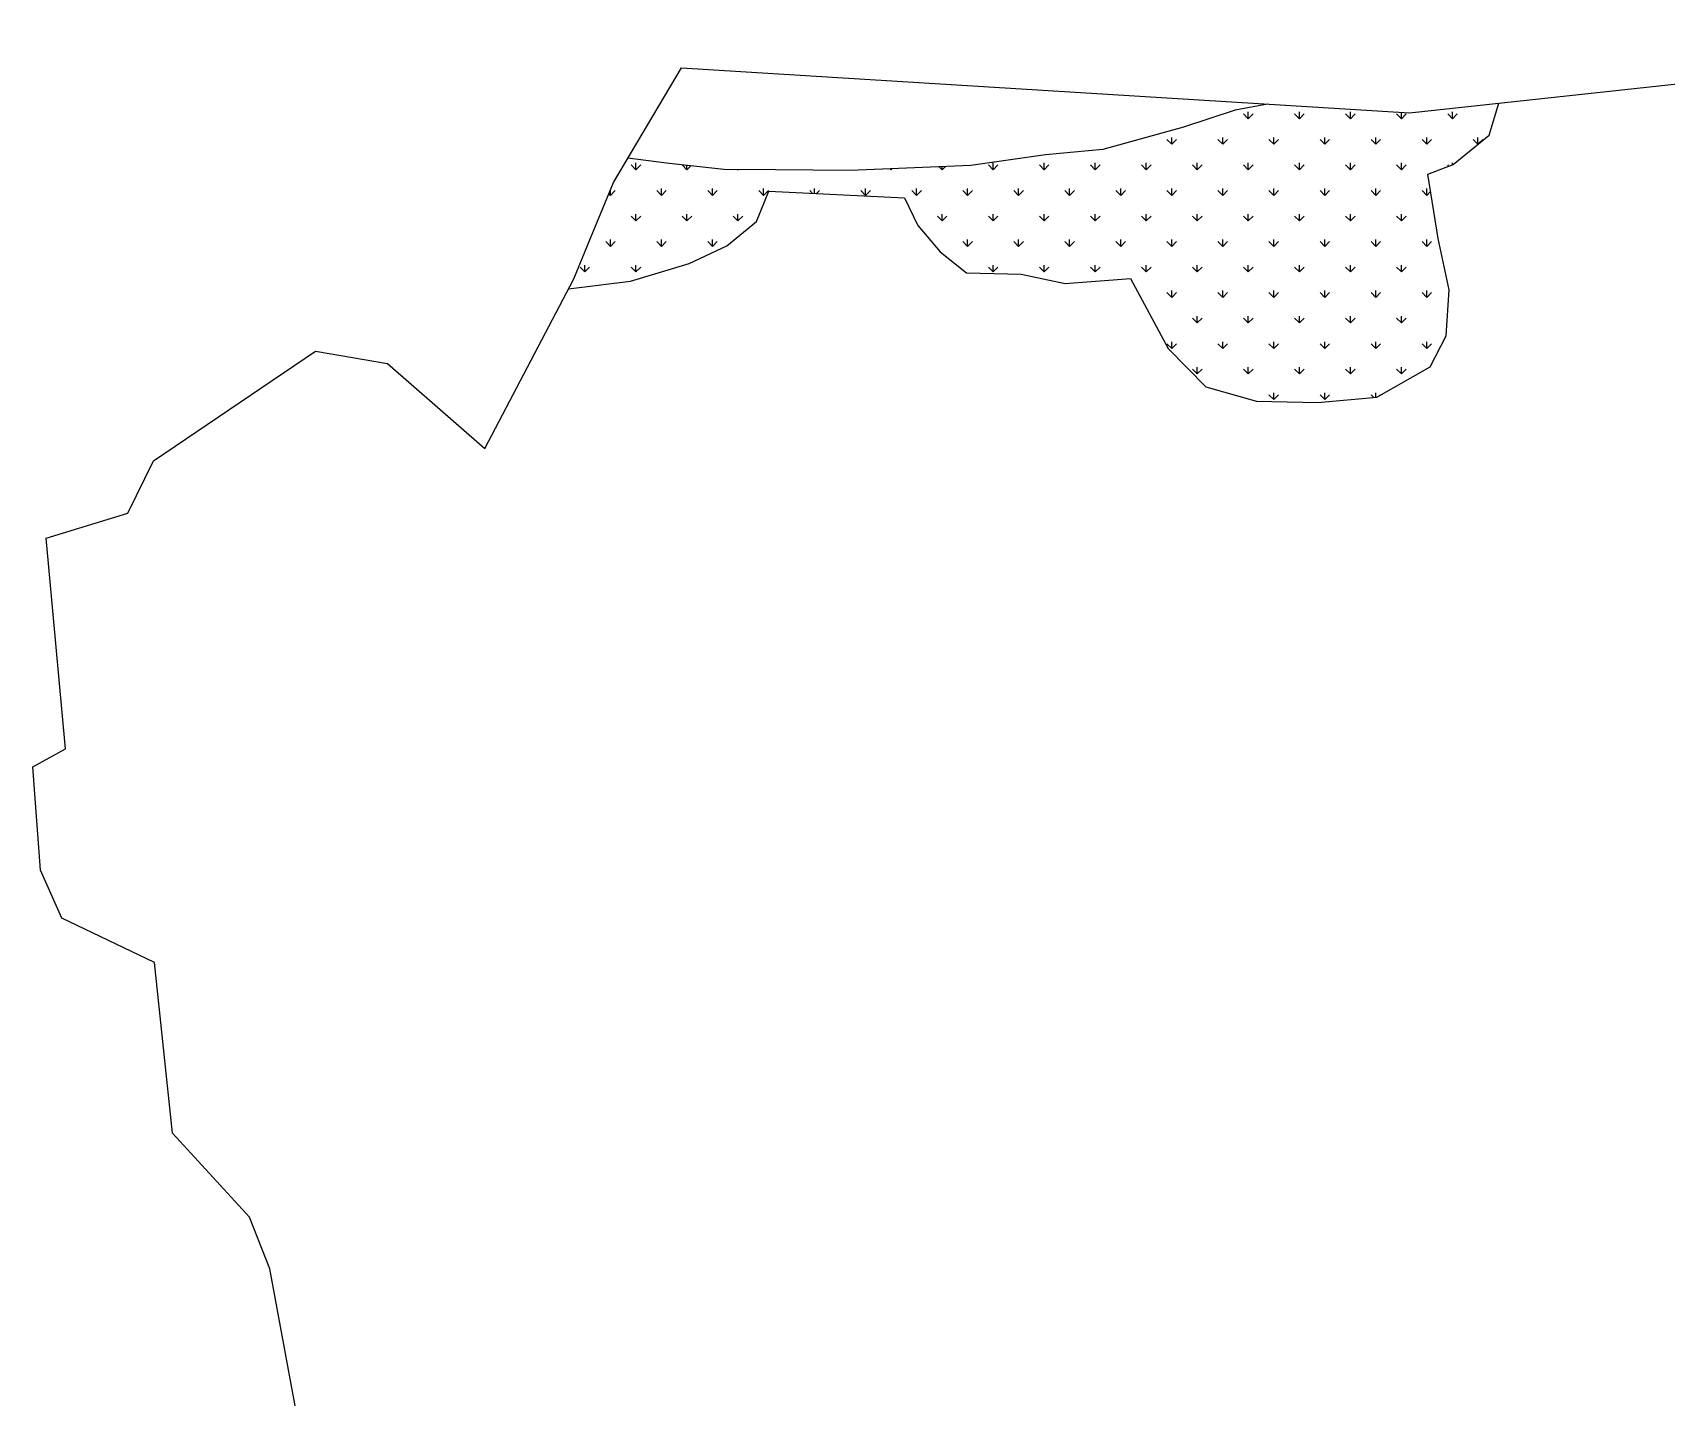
# Model space of a CAD drawing. Header units: metres. Extents: x 331007 to 335767, y 1797829 to 1802221.
# Drawn here: x 331108 to 332258, y 1800018 to 1800979 of the extents above; entities that cross this region are included whole.
import ezdxf

# ---------------------------------------------------------------- set-up
doc = ezdxf.new("R2010")
doc.units = ezdxf.units.M
doc.layers.add('MANGROOVES', color=112, linetype='Continuous')

msp = doc.modelspace()

# ---------------------------------------------------------------- linework, layer by layer
at = {"color": 3}
for p, q in [((332077.5, 1800922.7), (332596.2, 1800979.1)), ((331517.2, 1800873.6), (331565.2, 1800954.3)), ((331565.2, 1800954.3), (332077.5, 1800922.7)), ((331501.1, 1800834.5), (331517.2, 1800873.6)), ((331489.4, 1800805.9), (331501.1, 1800834.5)), ((331426.7, 1800686.4), (331489.4, 1800805.9)), ((331193.6, 1800677.7), (331307.6, 1800755)), ((331307.6, 1800755), (331358.2, 1800746.3)), ((331358.2, 1800746.3), (331426.7, 1800686.4)), ((331175.5, 1800641), (331193.6, 1800677.7)), ((331118, 1800623.3), (331175.5, 1800641)), ((331131.5, 1800475), (331118, 1800623.3)), ((331108.5, 1800462.3), (331131.5, 1800475)), ((331114, 1800389.5), (331108.5, 1800462.3)), ((331129.1, 1800355.8), (331114, 1800389.5)), ((331194.2, 1800324.5), (331129.1, 1800355.8)), ((331207, 1800204.5), (331194.2, 1800324.5)), ((331261.2, 1800145.2), (331207, 1800204.5)), ((331275.3, 1800108.9), (331261.2, 1800145.2)), ((331299.6, 1799977.9), (331275.3, 1800108.9))]:
    msp.add_line(p, q, dxfattribs=at)
at = {"layer": 'MANGROOVES'}
for p, q in [((331977.7, 1800928.9), (331955, 1800924.5)), ((331977.7, 1800928.9), (331955, 1800924.5)), ((332133.8, 1800906.9), (332140.5, 1800929.6)), ((332133.8, 1800906.9), (332140.5, 1800929.6)), ((331955, 1800924.5), (331918.5, 1800912.7)), ((331955, 1800924.5), (331918.5, 1800912.7)), ((331918.5, 1800912.7), (331861.8, 1800897)), ((331918.5, 1800912.7), (331861.8, 1800897)), ((332108.4, 1800886.3), (332133.8, 1800906.9)), ((332108.4, 1800886.3), (332133.8, 1800906.9)), ((331861.8, 1800897), (331821.4, 1800893.2)), ((331861.8, 1800897), (331821.4, 1800893.2)), ((331554.6, 1800887.3), (331527.4, 1800890.9)), ((331554.6, 1800887.3), (331527.4, 1800890.9)), ((331595, 1800882.9), (331554.6, 1800887.3)), ((331595, 1800882.9), (331554.6, 1800887.3)), ((331631.4, 1800882.6), (331595, 1800882.9)), ((331631.4, 1800882.6), (331595, 1800882.9)), ((331768.8, 1800885.6), (331683.9, 1800882.2)), ((331768.8, 1800885.6), (331683.9, 1800882.2)), ((331821.4, 1800893.2), (331768.8, 1800885.6)), ((331821.4, 1800893.2), (331768.8, 1800885.6)), ((332090.6, 1800879.6), (332108.4, 1800886.3)), ((332090.6, 1800879.6), (332108.4, 1800886.3)), ((331683.9, 1800882.2), (331631.4, 1800882.6)), ((331683.9, 1800882.2), (331631.4, 1800882.6)), ((332097.8, 1800834.2), (332090.6, 1800879.6)), ((332097.8, 1800834.2), (332090.6, 1800879.6)), ((331618, 1800846.2), (331626.7, 1800867.6)), ((331618, 1800846.2), (331626.7, 1800867.6)), ((331626.7, 1800867.6), (331722.2, 1800862.8)), ((331626.7, 1800867.6), (331722.2, 1800862.8)), ((331722.2, 1800862.8), (331731.6, 1800843.3)), ((331722.2, 1800862.8), (331731.6, 1800843.3)), ((331597.1, 1800829), (331618, 1800846.2)), ((331597.1, 1800829), (331618, 1800846.2)), ((331731.6, 1800843.3), (331747.2, 1800824.8)), ((331731.6, 1800843.3), (331747.2, 1800824.8)), ((331570.6, 1800816.6), (331597.1, 1800829)), ((331570.6, 1800816.6), (331597.1, 1800829)), ((332105.5, 1800798), (332097.8, 1800834.2)), ((332105.5, 1800798), (332097.8, 1800834.2)), ((331529.3, 1800804.1), (331570.6, 1800816.6)), ((331529.3, 1800804.1), (331570.6, 1800816.6)), ((331747.2, 1800824.8), (331765.8, 1800810)), ((331747.2, 1800824.8), (331765.8, 1800810)), ((331485.6, 1800798.7), (331529.3, 1800804.1)), ((331485.6, 1800798.7), (331529.3, 1800804.1)), ((331765.8, 1800810), (331804.3, 1800809.2)), ((331765.8, 1800810), (331804.3, 1800809.2)), ((331804.3, 1800809.2), (331835.3, 1800802.6)), ((331804.3, 1800809.2), (331835.3, 1800802.6)), ((331835.3, 1800802.6), (331881.3, 1800806)), ((331835.3, 1800802.6), (331881.3, 1800806)), ((331881.3, 1800806), (331907.8, 1800756.7)), ((331881.3, 1800806), (331907.8, 1800756.7)), ((332103.4, 1800765.7), (332105.5, 1800798)), ((332103.4, 1800765.7), (332105.5, 1800798)), ((331907.8, 1800756.7), (331934.3, 1800729.8)), ((331907.8, 1800756.7), (331934.3, 1800729.8)), ((332092.2, 1800743.8), (332103.4, 1800765.7)), ((332092.2, 1800743.8), (332103.4, 1800765.7)), ((332054.6, 1800722.5), (332092.2, 1800743.8)), ((332054.6, 1800722.5), (332092.2, 1800743.8)), ((331934.3, 1800729.8), (331970, 1800719.7)), ((331934.3, 1800729.8), (331970, 1800719.7)), ((332013, 1800718.7), (332054.6, 1800722.5)), ((332013, 1800718.7), (332054.6, 1800722.5)), ((331970, 1800719.7), (332013, 1800718.7)), ((331970, 1800719.7), (332013, 1800718.7))]:
    msp.add_line(p, q, dxfattribs=at)
at = {"layer": 'MANGROOVES', "linetype": 'Continuous'}
for p, q in [((331964.1, 1800918.5), (331960.8, 1800921.9)), ((331964.1, 1800918.5), (331964.1, 1800923.3)), ((331964.1, 1800918.5), (331967.5, 1800921.9)), ((332000.1, 1800918.5), (331996.7, 1800921.9)), ((332000.1, 1800918.5), (332000.1, 1800923.3)), ((332000.1, 1800918.5), (332003.4, 1800921.9)), ((332036, 1800918.5), (332032.6, 1800921.9)), ((332036, 1800918.5), (332036, 1800923.3)), ((332036, 1800918.5), (332039.4, 1800921.9)), ((332071.9, 1800918.5), (332068.5, 1800921.9)), ((332071.9, 1800918.5), (332071.9, 1800923.1)), ((332071.9, 1800918.5), (332075.3, 1800921.9)), ((332107.8, 1800918.5), (332104.5, 1800921.9)), ((332107.8, 1800918.5), (332107.8, 1800923.3)), ((332107.8, 1800918.5), (332111.2, 1800921.9)), ((331910.3, 1800900.6), (331906.9, 1800903.9)), ((331910.3, 1800900.6), (331910.3, 1800905.3)), ((331910.3, 1800900.6), (331913.6, 1800903.9)), ((331946.2, 1800900.6), (331942.8, 1800903.9)), ((331946.2, 1800900.6), (331946.2, 1800905.3)), ((331946.2, 1800900.6), (331949.6, 1800903.9)), ((331982.1, 1800900.6), (331978.7, 1800903.9)), ((331982.1, 1800900.6), (331982.1, 1800905.3)), ((331982.1, 1800900.6), (331985.5, 1800903.9)), ((332018, 1800900.6), (332014.7, 1800903.9)), ((332018, 1800900.6), (332018, 1800905.3)), ((332018, 1800900.6), (332021.4, 1800903.9)), ((332054, 1800900.6), (332050.6, 1800903.9)), ((332054, 1800900.6), (332054, 1800905.3)), ((332054, 1800900.6), (332057.3, 1800903.9)), ((332089.9, 1800900.6), (332086.5, 1800903.9)), ((332089.9, 1800900.6), (332089.9, 1800905.3)), ((332089.9, 1800900.6), (332093.2, 1800903.9)), ((332125.8, 1800900.6), (332122.4, 1800903.9)), ((332125.8, 1800900.6), (332125.8, 1800905.3)), ((332125.8, 1800900.6), (332129.2, 1800903.9)), ((331533.1, 1800882.6), (331529.7, 1800886)), ((331533.1, 1800882.6), (331533.1, 1800887.4)), ((331533.1, 1800882.6), (331536.5, 1800886)), ((331569, 1800882.6), (331565.6, 1800886)), ((331569, 1800882.6), (331569, 1800885.7)), ((331569, 1800882.6), (331571.8, 1800885.4)), ((331712.7, 1800882.6), (331712, 1800883.3)), ((331712.7, 1800882.6), (331713.5, 1800883.4)), ((331712.7, 1800882.6), (331712.7, 1800883.3)), ((331748.6, 1800882.6), (331746.5, 1800884.7)), ((331748.6, 1800882.6), (331750.9, 1800884.9)), ((331748.6, 1800882.6), (331748.6, 1800884.8)), ((331784.5, 1800882.6), (331781.2, 1800886)), ((331784.5, 1800882.6), (331784.5, 1800887.4)), ((331784.5, 1800882.6), (331787.9, 1800886)), ((331820.5, 1800882.6), (331817.1, 1800886)), ((331820.5, 1800882.6), (331820.5, 1800887.4)), ((331820.5, 1800882.6), (331823.8, 1800886)), ((331856.4, 1800882.6), (331853, 1800886)), ((331856.4, 1800882.6), (331856.4, 1800887.4)), ((331856.4, 1800882.6), (331859.8, 1800886)), ((331892.3, 1800882.6), (331888.9, 1800886)), ((331892.3, 1800882.6), (331892.3, 1800887.4)), ((331892.3, 1800882.6), (331895.7, 1800886)), ((331928.2, 1800882.6), (331924.9, 1800886)), ((331928.2, 1800882.6), (331928.2, 1800887.4)), ((331928.2, 1800882.6), (331931.6, 1800886)), ((331964.1, 1800882.6), (331960.8, 1800886)), ((331964.1, 1800882.6), (331964.1, 1800887.4)), ((331964.1, 1800882.6), (331967.5, 1800886)), ((332000.1, 1800882.6), (331996.7, 1800886)), ((332000.1, 1800882.6), (332000.1, 1800887.4)), ((332000.1, 1800882.6), (332003.4, 1800886)), ((332036, 1800882.6), (332032.6, 1800886)), ((332036, 1800882.6), (332036, 1800887.4)), ((332036, 1800882.6), (332039.4, 1800886)), ((332071.9, 1800882.6), (332068.5, 1800886)), ((332071.9, 1800882.6), (332071.9, 1800887.4)), ((332071.9, 1800882.6), (332075.3, 1800886)), ((332105.3, 1800885.2), (332104.5, 1800886)), ((332107.8, 1800886.1), (332107.8, 1800887.4)), ((331604.9, 1800882.6), (331604.7, 1800882.8)), ((331604.9, 1800882.6), (331604.9, 1800882.8)), ((331604.9, 1800882.6), (331605.2, 1800882.8)), ((331515.1, 1800864.6), (331514, 1800865.8)), ((331515.1, 1800864.6), (331515.1, 1800868.7)), ((331515.1, 1800864.6), (331518.5, 1800868)), ((331551.1, 1800864.6), (331547.7, 1800868)), ((331551.1, 1800864.6), (331551.1, 1800869.4)), ((331551.1, 1800864.6), (331554.4, 1800868)), ((331587, 1800864.6), (331583.6, 1800868)), ((331587, 1800864.6), (331587, 1800869.4)), ((331587, 1800864.6), (331590.3, 1800868)), ((331622.9, 1800864.6), (331619.5, 1800868)), ((331622.9, 1800864.6), (331622.9, 1800869.4)), ((331622.9, 1800864.6), (331626.3, 1800868)), ((331657.4, 1800866), (331655.5, 1800868)), ((331658.8, 1800866), (331658.8, 1800869.4)), ((331660.1, 1800865.9), (331662.2, 1800868)), ((331694.7, 1800864.6), (331691.4, 1800868)), ((331694.7, 1800864.6), (331694.7, 1800869.4)), ((331694.7, 1800864.6), (331698.1, 1800868)), ((331730.7, 1800864.6), (331727.3, 1800868)), ((331730.7, 1800864.6), (331730.7, 1800869.4)), ((331730.7, 1800864.6), (331734, 1800868)), ((331766.6, 1800864.6), (331763.2, 1800868)), ((331766.6, 1800864.6), (331766.6, 1800869.4)), ((331766.6, 1800864.6), (331769.9, 1800868)), ((331802.5, 1800864.6), (331799.1, 1800868)), ((331802.5, 1800864.6), (331802.5, 1800869.4)), ((331802.5, 1800864.6), (331805.9, 1800868)), ((331838.4, 1800864.6), (331835.1, 1800868)), ((331838.4, 1800864.6), (331838.4, 1800869.4)), ((331838.4, 1800864.6), (331841.8, 1800868)), ((331874.3, 1800864.6), (331871, 1800868)), ((331874.3, 1800864.6), (331874.3, 1800869.4)), ((331874.3, 1800864.6), (331877.7, 1800868)), ((331910.3, 1800864.6), (331906.9, 1800868)), ((331910.3, 1800864.6), (331910.3, 1800869.4)), ((331910.3, 1800864.6), (331913.6, 1800868)), ((331946.2, 1800864.6), (331942.8, 1800868)), ((331946.2, 1800864.6), (331946.2, 1800869.4)), ((331946.2, 1800864.6), (331949.6, 1800868)), ((331982.1, 1800864.6), (331978.7, 1800868)), ((331982.1, 1800864.6), (331982.1, 1800869.4)), ((331982.1, 1800864.6), (331985.5, 1800868)), ((332018, 1800864.6), (332014.7, 1800868)), ((332018, 1800864.6), (332018, 1800869.4)), ((332018, 1800864.6), (332021.4, 1800868)), ((332054, 1800864.6), (332050.6, 1800868)), ((332054, 1800864.6), (332054, 1800869.4)), ((332054, 1800864.6), (332057.3, 1800868)), ((332089.9, 1800864.6), (332086.5, 1800868)), ((332089.9, 1800864.6), (332089.9, 1800869.4)), ((332089.9, 1800864.6), (332092.5, 1800867.3)), ((331533.1, 1800846.7), (331529.7, 1800850)), ((331533.1, 1800846.7), (331533.1, 1800851.4)), ((331533.1, 1800846.7), (331536.5, 1800850)), ((331569, 1800846.7), (331565.6, 1800850)), ((331569, 1800846.7), (331569, 1800851.4)), ((331569, 1800846.7), (331572.4, 1800850)), ((331604.9, 1800846.7), (331601.6, 1800850)), ((331604.9, 1800846.7), (331604.9, 1800851.4)), ((331604.9, 1800846.7), (331608.3, 1800850)), ((331748.6, 1800846.7), (331745.3, 1800850)), ((331748.6, 1800846.7), (331748.6, 1800851.4)), ((331748.6, 1800846.7), (331752, 1800850)), ((331784.5, 1800846.7), (331781.2, 1800850)), ((331784.5, 1800846.7), (331784.5, 1800851.4)), ((331784.5, 1800846.7), (331787.9, 1800850)), ((331820.5, 1800846.7), (331817.1, 1800850)), ((331820.5, 1800846.7), (331820.5, 1800851.4)), ((331820.5, 1800846.7), (331823.8, 1800850)), ((331856.4, 1800846.7), (331853, 1800850)), ((331856.4, 1800846.7), (331856.4, 1800851.4)), ((331856.4, 1800846.7), (331859.8, 1800850)), ((331892.3, 1800846.7), (331888.9, 1800850)), ((331892.3, 1800846.7), (331892.3, 1800851.4)), ((331892.3, 1800846.7), (331895.7, 1800850)), ((331928.2, 1800846.7), (331924.9, 1800850)), ((331928.2, 1800846.7), (331928.2, 1800851.4)), ((331928.2, 1800846.7), (331931.6, 1800850)), ((331964.1, 1800846.7), (331960.8, 1800850)), ((331964.1, 1800846.7), (331964.1, 1800851.4)), ((331964.1, 1800846.7), (331967.5, 1800850)), ((332000.1, 1800846.7), (331996.7, 1800850)), ((332000.1, 1800846.7), (332000.1, 1800851.4)), ((332000.1, 1800846.7), (332003.4, 1800850)), ((332036, 1800846.7), (332032.6, 1800850)), ((332036, 1800846.7), (332036, 1800851.4)), ((332036, 1800846.7), (332039.4, 1800850)), ((332071.9, 1800846.7), (332068.5, 1800850)), ((332071.9, 1800846.7), (332071.9, 1800851.4)), ((332071.9, 1800846.7), (332075.3, 1800850)), ((331515.1, 1800828.7), (331511.8, 1800832.1)), ((331515.1, 1800828.7), (331515.1, 1800833.5)), ((331515.1, 1800828.7), (331518.5, 1800832.1)), ((331551.1, 1800828.7), (331547.7, 1800832.1)), ((331551.1, 1800828.7), (331551.1, 1800833.5)), ((331551.1, 1800828.7), (331554.4, 1800832.1)), ((331587, 1800828.7), (331583.6, 1800832.1)), ((331587, 1800828.7), (331587, 1800833.5)), ((331587, 1800828.7), (331590.3, 1800832.1)), ((331766.6, 1800828.7), (331763.2, 1800832.1)), ((331766.6, 1800828.7), (331766.6, 1800833.5)), ((331766.6, 1800828.7), (331769.9, 1800832.1)), ((331802.5, 1800828.7), (331799.1, 1800832.1)), ((331802.5, 1800828.7), (331802.5, 1800833.5)), ((331802.5, 1800828.7), (331805.9, 1800832.1)), ((331838.4, 1800828.7), (331835.1, 1800832.1)), ((331838.4, 1800828.7), (331838.4, 1800833.5)), ((331838.4, 1800828.7), (331841.8, 1800832.1)), ((331874.3, 1800828.7), (331871, 1800832.1)), ((331874.3, 1800828.7), (331874.3, 1800833.5)), ((331874.3, 1800828.7), (331877.7, 1800832.1)), ((331910.3, 1800828.7), (331906.9, 1800832.1)), ((331910.3, 1800828.7), (331910.3, 1800833.5)), ((331910.3, 1800828.7), (331913.6, 1800832.1)), ((331946.2, 1800828.7), (331942.8, 1800832.1)), ((331946.2, 1800828.7), (331946.2, 1800833.5)), ((331946.2, 1800828.7), (331949.6, 1800832.1)), ((331982.1, 1800828.7), (331978.7, 1800832.1)), ((331982.1, 1800828.7), (331982.1, 1800833.5)), ((331982.1, 1800828.7), (331985.5, 1800832.1)), ((332018, 1800828.7), (332014.7, 1800832.1)), ((332018, 1800828.7), (332018, 1800833.5)), ((332018, 1800828.7), (332021.4, 1800832.1)), ((332054, 1800828.7), (332050.6, 1800832.1)), ((332054, 1800828.7), (332054, 1800833.5)), ((332054, 1800828.7), (332057.3, 1800832.1)), ((332089.9, 1800828.7), (332086.5, 1800832.1)), ((332089.9, 1800828.7), (332089.9, 1800833.5)), ((332089.9, 1800828.7), (332093.2, 1800832.1)), ((331497.2, 1800810.8), (331493.8, 1800814.1)), ((331497.2, 1800810.8), (331497.2, 1800815.5)), ((331497.2, 1800810.8), (331500.5, 1800814.1)), ((331533.1, 1800810.8), (331529.7, 1800814.1)), ((331533.1, 1800810.8), (331533.1, 1800815.5)), ((331533.1, 1800810.8), (331536.5, 1800814.1)), ((331784.5, 1800810.8), (331781.2, 1800814.1)), ((331784.5, 1800810.8), (331784.5, 1800815.5)), ((331784.5, 1800810.8), (331787.9, 1800814.1)), ((331820.5, 1800810.8), (331817.1, 1800814.1)), ((331820.5, 1800810.8), (331820.5, 1800815.5)), ((331820.5, 1800810.8), (331823.8, 1800814.1)), ((331856.4, 1800810.8), (331853, 1800814.1)), ((331856.4, 1800810.8), (331856.4, 1800815.5)), ((331856.4, 1800810.8), (331859.8, 1800814.1)), ((331892.3, 1800810.8), (331888.9, 1800814.1)), ((331892.3, 1800810.8), (331892.3, 1800815.5)), ((331892.3, 1800810.8), (331895.7, 1800814.1)), ((331928.2, 1800810.8), (331924.9, 1800814.1)), ((331928.2, 1800810.8), (331928.2, 1800815.5)), ((331928.2, 1800810.8), (331931.6, 1800814.1)), ((331964.1, 1800810.8), (331960.8, 1800814.1)), ((331964.1, 1800810.8), (331964.1, 1800815.5)), ((331964.1, 1800810.8), (331967.5, 1800814.1)), ((332000.1, 1800810.8), (331996.7, 1800814.1)), ((332000.1, 1800810.8), (332000.1, 1800815.5)), ((332000.1, 1800810.8), (332003.4, 1800814.1)), ((332036, 1800810.8), (332032.6, 1800814.1)), ((332036, 1800810.8), (332036, 1800815.5)), ((332036, 1800810.8), (332039.4, 1800814.1)), ((332071.9, 1800810.8), (332068.5, 1800814.1)), ((332071.9, 1800810.8), (332071.9, 1800815.5)), ((332071.9, 1800810.8), (332075.3, 1800814.1)), ((331910.3, 1800792.8), (331906.9, 1800796.2)), ((331910.3, 1800792.8), (331910.3, 1800797.6)), ((331910.3, 1800792.8), (331913.6, 1800796.2)), ((331946.2, 1800792.8), (331942.8, 1800796.2)), ((331946.2, 1800792.8), (331946.2, 1800797.6)), ((331946.2, 1800792.8), (331949.6, 1800796.2)), ((331982.1, 1800792.8), (331978.7, 1800796.2)), ((331982.1, 1800792.8), (331982.1, 1800797.6)), ((331982.1, 1800792.8), (331985.5, 1800796.2)), ((332018, 1800792.8), (332014.7, 1800796.2)), ((332018, 1800792.8), (332018, 1800797.6)), ((332018, 1800792.8), (332021.4, 1800796.2)), ((332054, 1800792.8), (332050.6, 1800796.2)), ((332054, 1800792.8), (332054, 1800797.6)), ((332054, 1800792.8), (332057.3, 1800796.2)), ((332089.9, 1800792.8), (332086.5, 1800796.2)), ((332089.9, 1800792.8), (332089.9, 1800797.6)), ((332089.9, 1800792.8), (332093.2, 1800796.2)), ((331928.2, 1800774.8), (331928.2, 1800779.6)), ((331964.1, 1800774.8), (331964.1, 1800779.6)), ((332000.1, 1800774.8), (332000.1, 1800779.6)), ((332036, 1800774.8), (332036, 1800779.6)), ((332071.9, 1800774.8), (332071.9, 1800779.6)), ((331928.2, 1800774.8), (331924.9, 1800778.2)), ((331928.2, 1800774.8), (331931.6, 1800778.2)), ((331964.1, 1800774.8), (331960.8, 1800778.2)), ((331964.1, 1800774.8), (331967.5, 1800778.2)), ((332000.1, 1800774.8), (331996.7, 1800778.2)), ((332000.1, 1800774.8), (332003.4, 1800778.2)), ((332036, 1800774.8), (332032.6, 1800778.2)), ((332036, 1800774.8), (332039.4, 1800778.2)), ((332071.9, 1800774.8), (332068.5, 1800778.2)), ((332071.9, 1800774.8), (332075.3, 1800778.2)), ((331910.3, 1800756.9), (331906.9, 1800760.2)), ((331910.3, 1800756.9), (331910.3, 1800761.6)), ((331910.3, 1800756.9), (331913.6, 1800760.2)), ((331946.2, 1800756.9), (331942.8, 1800760.2)), ((331946.2, 1800756.9), (331946.2, 1800761.6)), ((331946.2, 1800756.9), (331949.6, 1800760.2)), ((331982.1, 1800756.9), (331978.7, 1800760.2)), ((331982.1, 1800756.9), (331982.1, 1800761.6)), ((331982.1, 1800756.9), (331985.5, 1800760.2)), ((332018, 1800756.9), (332014.7, 1800760.2)), ((332018, 1800756.9), (332018, 1800761.6)), ((332018, 1800756.9), (332021.4, 1800760.2)), ((332054, 1800756.9), (332050.6, 1800760.2)), ((332054, 1800756.9), (332054, 1800761.6)), ((332054, 1800756.9), (332057.3, 1800760.2)), ((332089.9, 1800756.9), (332086.5, 1800760.2)), ((332089.9, 1800756.9), (332089.9, 1800761.6)), ((332089.9, 1800756.9), (332093.2, 1800760.2)), ((331928.2, 1800738.9), (331924.9, 1800742.3)), ((331928.2, 1800738.9), (331928.2, 1800743.7)), ((331928.2, 1800738.9), (331931.6, 1800742.3)), ((331964.1, 1800738.9), (331960.8, 1800742.3)), ((331964.1, 1800738.9), (331964.1, 1800743.7)), ((331964.1, 1800738.9), (331967.5, 1800742.3)), ((332000.1, 1800738.9), (331996.7, 1800742.3)), ((332000.1, 1800738.9), (332000.1, 1800743.7)), ((332000.1, 1800738.9), (332003.4, 1800742.3)), ((332036, 1800738.9), (332032.6, 1800742.3)), ((332036, 1800738.9), (332036, 1800743.7)), ((332036, 1800738.9), (332039.4, 1800742.3)), ((332071.9, 1800738.9), (332068.5, 1800742.3)), ((332071.9, 1800738.9), (332071.9, 1800743.7)), ((332071.9, 1800738.9), (332075.3, 1800742.3)), ((331982.1, 1800721), (331978.7, 1800724.3)), ((331982.1, 1800721), (331982.1, 1800725.7)), ((331982.1, 1800721), (331985.5, 1800724.3)), ((332018, 1800721), (332014.7, 1800724.3)), ((332018, 1800721), (332018, 1800725.7)), ((332018, 1800721), (332021.4, 1800724.3)), ((332052.6, 1800722.3), (332050.6, 1800724.3)), ((332054, 1800722.4), (332054, 1800725.7)), ((332056.6, 1800723.6), (332057.3, 1800724.3))]:
    msp.add_line(p, q, dxfattribs=at)

doc.saveas('drawing.dxf')
